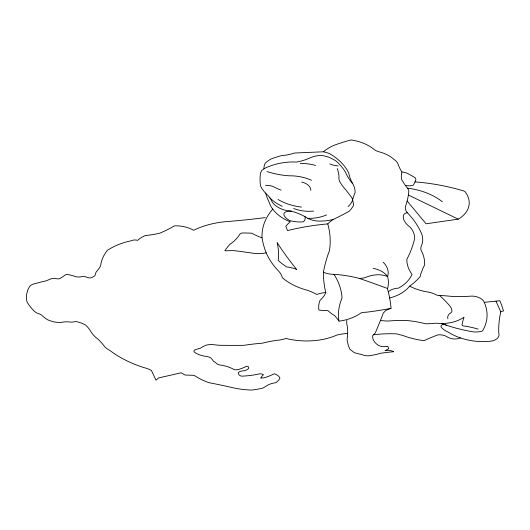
<?xml version="1.0" encoding="UTF-8"?>
<svg xmlns="http://www.w3.org/2000/svg" width="530" height="530" viewBox="0 0 530 530"><rect width="100%" height="100%" fill="white"/><g stroke="black" fill="none" stroke-linecap="round" stroke-linejoin="round"><path stroke-width="0.79" d="M415.017 181.889A155.495 102.628 4.9 0 1 464.731 191.277A34.914 23.042 4.9 0 1 458.218 219.155L426.067 223.792L407.146 201.029M484.327 302.332L499.883 300.748A202.102 133.388 4.9 0 1 503.5 310.938A20.928 13.813 4.9 0 0 500.797 311.759A190.244 125.564 4.9 0 0 498.723 332.727A10.925 7.208 4.9 0 1 490.376 341.234A47.826 31.568 4.9 0 1 447.91 331.985A18.139 11.971 4.9 0 1 441.258 327.229A3.1 2.047 4.9 0 1 442.292 324.724A3.1 2.047 4.9 0 1 446.273 325.168M348.025 206.614A26.732 17.642 4.9 0 0 352.602 199.976A103.257 68.145 4.9 0 1 355.12 192.549A34.49 22.764 4.9 0 0 353.013 184.274A68.589 45.269 4.9 0 1 348.747 172.985A59.473 39.253 4.9 0 0 329.594 153.627A35.159 23.207 4.9 0 0 323.419 151.792L294.501 153.018A39.386 25.997 4.9 0 1 281.688 155.595A85.814 56.637 4.9 0 0 271.128 158.927A37.014 24.433 4.9 0 0 265.106 163.386A26.328 17.377 4.9 0 0 263.96 168.871M408.372 195.013L458.218 219.155M496.014 301.146L500.77 311.878M323.419 151.792A49.833 32.886 4.9 0 1 333.582 145.485A158.291 104.47 4.9 0 1 351.059 139.947A37.392 24.678 4.9 0 1 374.67 149.924A23.877 15.761 4.9 0 0 378.48 151.666A30.124 19.882 4.9 0 1 394.002 159.397A15.695 10.361 4.9 0 1 398.56 165.512A67.8 44.745 4.9 0 0 401.925 172.051A36.994 24.42 4.9 0 0 401.614 179.524A125.868 83.071 4.9 0 0 407.411 188.163A54.882 36.225 4.9 0 1 442.404 201.811M407.411 188.163A14.018 9.248 4.9 0 1 408.822 190.82A128.942 85.105 4.9 0 1 405.682 205.812A14.052 9.275 4.9 0 0 408.259 213.689A107.418 70.894 4.9 0 1 421.774 234.214A34.947 23.068 4.9 0 1 421.171 246.331A14.542 9.6 4.9 0 0 421.072 250.173A57.233 37.776 4.9 0 1 424.596 265.232A34.351 22.671 4.9 0 0 422.152 270.658A45.6 30.097 4.9 0 0 420.164 276.567A85.946 56.723 4.9 0 1 409.657 286.16A42.407 27.984 4.9 0 1 389.649 298.006M405.404 185.44A12.064 7.963 4.9 0 0 413.049 185.341A28.461 18.782 4.9 0 0 415.262 181.227A6.744 4.452 4.9 0 0 415.44 177.994A64.441 42.532 4.9 0 0 407.663 173.562A8.52 5.625 4.9 0 0 401.925 172.051M338.166 165.936A21.757 14.363 4.9 0 1 329.799 163.989M300.238 163.591A31.601 20.855 4.9 0 1 315.569 165.426M301.709 182.075A12.044 7.95 4.9 0 1 310.832 190.369M311.514 180.286A35.947 23.724 4.9 0 0 289.102 175.808A64.143 42.334 4.9 0 1 266.974 171.561M281.132 190.118A36.828 24.307 4.9 0 1 273.049 186.427A18.285 12.071 4.9 0 0 265.59 185.281M326.573 214.902A33.807 22.313 4.9 0 1 307.884 218.36A48.237 31.833 4.9 0 0 291.288 211.165A21.273 14.038 4.9 0 1 271.85 201.393A29.269 19.319 4.9 0 0 267.1 194.636A40.161 26.507 4.9 0 1 260.442 185.672A121.94 80.481 4.9 0 1 260.23 175.191A22.803 15.052 4.9 0 1 261.701 170.527A25.374 16.748 4.9 0 1 269.531 166.287A49.635 32.761 4.9 0 1 282.424 162.862A39.677 26.189 4.9 0 1 296.528 162.094A50.118 33.079 4.9 0 0 308.387 158.596A29.269 19.319 4.9 0 1 320.716 155.297A29.594 19.53 4.9 0 1 328.892 157.264A40.671 26.845 4.9 0 1 336 160.954A68.867 45.454 4.9 0 1 345.52 172.217A68.741 45.368 4.9 0 0 352.609 183.559M307.884 218.36A17.675 11.667 4.9 0 0 320.259 221.103A37.279 24.605 4.9 0 0 333.569 219.36M313.561 211.053A28.766 18.987 4.9 0 1 293.66 208.489M301.477 207.091A43.811 28.912 4.9 0 1 278.011 199.459M282.265 206.276A38.087 25.135 4.9 0 1 269.83 197.743M304.889 216.591A9.162 6.049 4.9 0 1 303.226 221.851A26.314 17.364 4.9 0 1 289.671 220.579A15.847 10.461 4.9 0 1 284.259 215.75A5.366 3.544 4.9 0 1 284.603 212.682A7.181 4.744 4.9 0 1 291.288 211.165M265.59 193.172A137.707 90.888 4.9 0 0 269.406 202.804A28.441 18.769 4.9 0 0 272.771 209.072A39.405 26.01 4.9 0 0 290.308 221.812A48.409 31.952 4.9 0 0 285.829 226.244L287.545 230.583A197.412 130.294 4.9 0 1 327.772 223.879A35.371 23.34 4.9 0 1 337.345 217.459A296.515 195.696 4.9 0 0 349.25 211.192A50.416 33.277 4.9 0 0 353.57 205.375A57.75 38.114 4.9 0 0 352.602 199.976A11.567 7.632 4.9 0 0 350.416 195.915A188.587 124.47 4.9 0 0 344.851 188.746A62.149 41.015 4.9 0 1 339.558 181.273A19.246 12.7 4.9 0 1 339.021 176.477A62.295 41.115 4.9 0 0 337.252 168.553M327.772 223.879A139.98 92.386 4.9 0 1 329.455 250.67A264.761 174.741 4.9 0 0 323.413 272.248A186.487 123.079 4.9 0 0 325.778 292.56A23.804 15.708 4.9 0 0 316.801 294.448A49.356 32.575 4.9 0 0 307.619 290.341A52.821 34.861 4.9 0 1 282.371 277.72A26.811 17.695 4.9 0 0 277.349 269.79A94.996 62.699 4.9 0 1 266.245 252.856A134.481 88.762 4.9 0 1 262.058 237.818A84.846 56.001 4.9 0 1 272.771 209.072M407.312 212.722A5.227 3.452 4.9 0 0 403.409 215.776A15.463 10.209 4.9 0 0 405.046 221.951A23.452 15.476 4.9 0 0 410.465 227.456A33.006 21.783 4.9 0 1 414.718 238.222A184.102 121.509 4.9 0 1 406.861 259.309A48.084 31.734 4.9 0 0 411.995 274.335A45.083 29.759 4.9 0 1 398.54 288.115A14.946 9.865 4.9 0 0 388.285 291.818M409.657 286.16A43.553 28.746 4.9 0 0 428.618 292.129A27.388 18.073 4.9 0 1 437.363 295.349A148.055 97.719 4.9 0 1 451.898 296.416A113.447 74.876 4.9 0 0 471.892 296.084A12.501 8.248 4.9 0 1 483.546 300.894A65.78 43.414 4.9 0 1 482.399 331.045A18.086 11.938 4.9 0 1 474.058 331.979A117.587 77.605 4.9 0 1 441.748 323.558M387.596 288.505A1107.455 730.923 4.9 0 0 359.32 278.389A89.517 59.082 4.9 0 0 333.966 274.354A18.364 12.124 4.9 0 1 323.413 272.248M359.32 278.389A14.919 9.845 4.9 0 0 367.078 276.839A26.931 17.775 4.9 0 1 377.857 274.719A18.146 11.978 4.9 0 1 387.589 276.521A51.191 33.788 4.9 0 1 387.49 288.877A215.246 142.06 4.9 0 1 391.034 308.327A45.01 29.707 4.9 0 0 385.694 310.56A44.381 29.289 4.9 0 0 383.23 313.256A789.707 521.209 4.9 0 1 376.227 330.707A17.344 11.448 4.9 0 1 372.736 335.503A16.384 10.812 4.9 0 0 376.148 343.612A9.063 5.982 4.9 0 0 381.415 346.441A24.181 15.96 4.9 0 0 387.854 346.454L388.748 348.72L384.985 350.747L389.186 350.343A9.639 6.36 4.9 0 1 393.677 351.728A156.582 103.343 4.9 0 0 380.003 353.351A23.028 15.198 4.9 0 1 375.326 354.656A66.965 44.195 4.9 0 1 368.324 355.842A10.898 7.195 4.9 0 1 362.056 354.683A89.729 59.221 4.9 0 1 354.186 352.616A105.132 69.39 4.9 0 0 349.999 349.369A43.573 28.759 4.9 0 1 347.872 343.473A29.004 19.14 4.9 0 1 347.117 338.942A66.647 43.983 4.9 0 0 347.587 333.344A62.302 41.121 4.9 0 0 347.302 326.301A33.423 22.061 4.9 0 1 346.812 320.332M383.15 262.178A26.891 17.748 4.9 0 1 387.589 276.521A20.292 13.396 4.9 0 0 373.186 268.392M333.966 274.354A94.406 62.308 4.9 0 1 342.022 298.132A94.492 62.368 4.9 0 0 338.889 320.948M325.778 292.56A26.712 17.629 4.9 0 1 323.552 296.502A44.672 29.481 4.9 0 1 319.988 300.45A40.028 26.421 4.9 0 0 318.921 310.05A32.628 21.531 4.9 0 0 327.759 310.553A45.07 29.746 4.9 0 0 334.655 315.688A73.054 48.217 4.9 0 1 339.061 321.193A45.401 29.965 4.9 0 0 361.089 312.885A17.497 11.547 4.9 0 1 366.422 312.203A245.741 162.193 4.9 0 0 391.034 308.327M262.058 237.818A46.713 30.833 4.9 0 1 251.816 233.187A154.362 101.879 4.9 0 0 242.839 232.981A3.531 2.332 4.9 0 0 239.772 234.28A53.258 35.146 4.9 0 1 229.921 244.343A70.278 46.382 4.9 0 0 224.866 250.769A65.376 43.149 4.9 0 0 232.239 250.551A63.997 42.241 4.9 0 1 241.322 251.578A421.913 278.462 4.9 0 1 255.129 253.552A32.403 21.386 4.9 0 0 266.245 252.856M460.418 337.915A10.335 6.824 4.9 0 1 447.943 337.305A11.044 7.287 4.9 0 0 438.005 334.847A182.081 120.177 4.9 0 0 423.987 340.677A67.515 44.56 4.9 0 1 407.298 337.06A58.843 38.836 4.9 0 0 396.685 333.887A88.47 58.386 4.9 0 0 373.849 334.768M447.89 318.808A9.765 6.446 4.9 0 1 450.911 312.806A5.042 3.326 4.9 0 0 451.911 311.136A18.199 12.011 4.9 0 0 450.261 306.446A141.371 93.3 4.9 0 0 439.602 295.448M478.093 329.077A69.655 45.971 4.9 0 0 464.452 326.063A1.974 1.298 4.9 0 1 462.451 325.513A1.974 1.298 4.9 0 1 462.226 324.108A107.305 70.821 4.9 0 1 464.042 317.145A33.158 21.882 4.9 0 1 440.821 323.505A45.216 29.846 4.9 0 0 435.11 323.24A58.87 38.849 4.9 0 1 425.577 323.784A75.18 49.621 4.9 0 0 409.014 320.729A78.93 52.092 4.9 0 0 390.398 320.889A24.175 15.953 4.9 0 1 380.507 320.365M347.587 333.344A61.758 40.764 4.9 0 0 337.093 334.98A58.293 38.471 4.9 0 1 285.889 338.451A26.096 17.225 4.9 0 1 276.753 340.339A99.17 65.455 4.9 0 0 262.317 343.195A167.142 110.313 4.9 0 0 244.012 345.315A570.419 376.479 4.9 0 1 219.639 345.275A55.054 36.338 4.9 0 1 212.689 344.56A15.801 10.428 4.9 0 0 205.792 345.275A36.12 23.837 4.9 0 0 200.38 348.223A44.513 29.382 4.9 0 0 194.676 349.999A3.578 2.365 4.9 0 0 194 351.761A15.608 10.302 4.9 0 0 202.089 355.57A15.9 10.494 4.9 0 0 207.071 356.485A9.52 6.28 4.9 0 1 210.668 357.816A26.931 17.775 4.9 0 1 213.51 361.321A10.222 6.751 4.9 0 1 216.75 363.673A6.506 4.293 4.9 0 0 219.221 364.872A28.686 18.934 4.9 0 1 234.306 369.675A7.374 4.863 4.9 0 0 239.567 369.138A37.776 24.936 4.9 0 0 245.377 366.826A1.782 1.179 4.9 0 1 248.285 366.733A3.213 2.12 4.9 0 1 248.285 368.867A19.696 12.998 4.9 0 1 244.82 370.735A9.275 6.122 4.9 0 0 238.341 372.418A5.081 3.352 4.9 0 0 241.289 376.161A66.893 44.149 4.9 0 0 259.899 373.763A6.002 3.962 4.9 0 1 263.436 374.723A25.566 16.874 4.9 0 0 260.753 378.056A12.992 8.573 4.9 0 0 265.159 377.486A50.449 33.297 4.9 0 0 274.202 373.763A9.05 5.969 4.9 0 1 279.926 378.142A18.656 12.309 4.9 0 1 275.819 382.647A28.024 18.497 4.9 0 0 269.339 384.336A83.024 54.795 4.9 0 0 263.205 387.967A61.884 40.843 4.9 0 1 251.412 390.053A62.898 41.512 4.9 0 1 233.75 387.927A448.493 296.005 4.9 0 0 208.727 382.627A59.102 39.008 4.9 0 1 194.066 375.326L185.03 375.048L181.22 372.789L158.609 377.93L155.979 380.103L151.394 370.47A21.67 14.303 4.9 0 0 144.054 367.621A95.599 63.096 4.9 0 1 109.65 350.297A17.828 11.766 4.9 0 1 105.079 347.09A125.663 82.938 4.9 0 0 98.368 339.438A36.669 24.201 4.9 0 1 90.716 331.382A33.33 21.995 4.9 0 0 85.469 324.983A25.367 16.741 4.9 0 0 75.803 321.491A13.23 8.732 4.9 0 1 70.954 322.114A32.886 21.703 4.9 0 0 66.76 321.816A13.204 8.712 4.9 0 0 61.752 322.306A5.863 3.869 4.9 0 1 58.366 322.452A46.004 30.362 4.9 0 1 54.61 322.002A29.097 19.199 4.9 0 1 47.481 319.709A33.238 21.935 4.9 0 1 41.757 315.251A6.632 4.379 4.9 0 0 38.531 313.68A9.679 6.386 4.9 0 1 34.225 311.097A63.096 41.645 4.9 0 1 27.262 302.365A21.962 14.495 4.9 0 1 26.507 297.873A37.484 24.744 4.9 0 1 27.129 292.295A31.926 21.074 4.9 0 1 30.608 285.345A14.621 9.646 4.9 0 1 35.709 283.484A103.986 68.628 4.9 0 1 46.249 280.867A48.628 32.098 4.9 0 1 51.675 278.641A16.986 11.21 4.9 0 1 57.419 278.826A3.418 2.259 4.9 0 0 60.089 278.429A68.41 45.149 4.9 0 0 64.938 275.13A3.935 2.597 4.9 0 1 67.177 274.454A31.535 20.816 4.9 0 1 75.28 276.527A8.195 5.413 4.9 0 0 82.309 276.494A6.95 4.585 4.9 0 1 87.397 277.481A5.406 3.571 4.9 0 0 90.988 277.872A26.898 17.755 4.9 0 0 94.969 275.693A33.059 21.823 4.9 0 1 96.294 271.791A42.095 27.785 4.9 0 0 100.634 265.702A62.275 41.102 4.9 0 1 107.431 250.319A65.289 43.089 4.9 0 1 131.261 240.752A6.704 4.425 4.9 0 1 137.648 240.342A34.96 23.075 4.9 0 1 145.306 235.519A69.589 45.931 4.9 0 0 159.709 233.173A100.203 66.137 4.9 0 0 174.33 225.866A25.241 16.655 4.9 0 1 193.596 230.285A75.975 50.145 4.9 0 1 226.654 221.586A545.443 359.996 4.9 0 0 265.219 217.605M296.668 269.492A24.466 16.145 4.9 0 0 286.75 266.941A56.233 37.113 4.9 0 1 278.21 260.376A112.632 74.339 4.9 0 0 277.137 242.634A477.643 315.244 4.9 0 0 296.668 269.492"/></g></svg>
